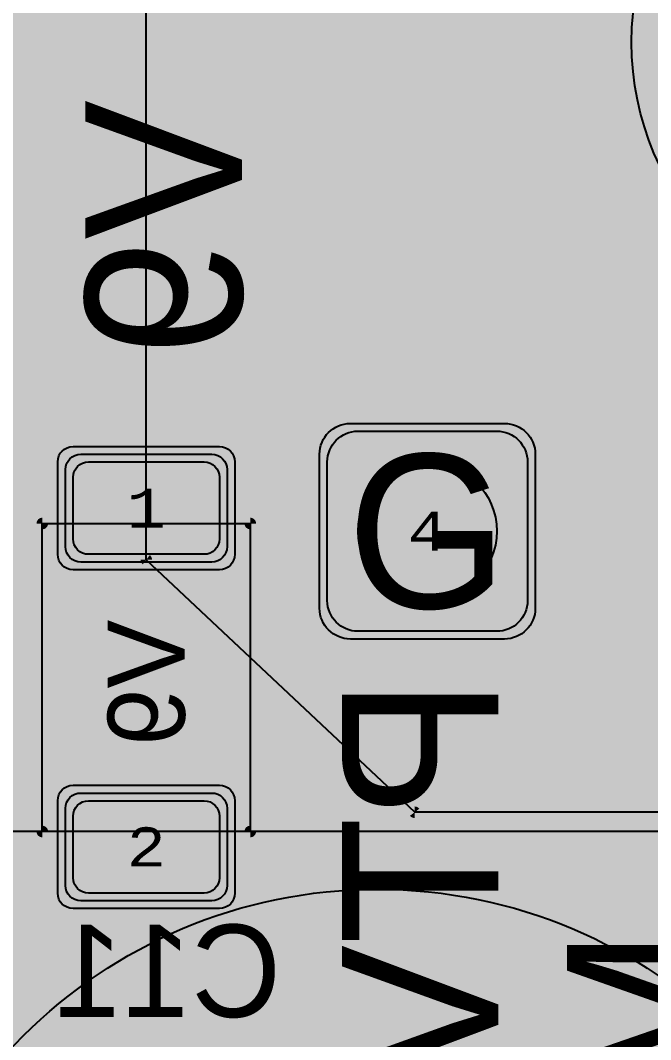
# Model space of a CAD drawing. Extents: x -19 to 284, y -54 to 100.
# Drawn here: x 96.87 to 105.05, y 65.3 to 78.53 of the extents above; entities that cross this region are included whole.
import ezdxf
from ezdxf.enums import TextEntityAlignment as Align

# ---------------------------------------------------------------- set-up
doc = ezdxf.new("R2010")
doc.units = 0
doc.header["$MEASUREMENT"] = 0
for name, color, linetype in [('ASSEMBLY_OUTLINES_BTM', 191, 'CONTINUOUS'), ('ASSEMBLY_OUTLINES_TOP', 102, 'CONTINUOUS'), ('ASSEMBLY_PART_NUMBERS_BTM', 191, 'CONTINUOUS'), ('ASSEMBLY_REF_DES_BTM', 191, 'CONTINUOUS'), ('DRILL_DRAWING', 21, 'CONTINUOUS'), ('GENERATED_SILKSCREEN_BTM', 255, 'CONTINUOUS'), ('GENERATED_SILKSCREEN_TOP', 140, 'CONTINUOUS'), ('MOUNTING_HOLE_PADS_LAYER14', 150, 'CONTINUOUS'), ('MOUNTING_HOLE_PADS_LAYER15', 230, 'CONTINUOUS'), ('PART_HOLES_LAYER_BOTTOM', 30, 'CONTINUOUS'), ('PART_HOLES_LAYER_TOP', 30, 'CONTINUOUS'), ('PART_PADS_LAYER_BOTTOM', 230, 'CONTINUOUS'), ('PART_PADS_LAYER_TOP', 150, 'CONTINUOUS'), ('PART_PADS_SMD_BTM', 230, 'CONTINUOUS'), ('PIN_NUMBERS_BTM', 8, 'CONTINUOUS'), ('PIN_NUMBERS_TOP', 8, 'CONTINUOUS'), ('PLACEMENT_OUTLINES_BTM', 222, 'CONTINUOUS'), ('PLACEMENT_OUTLINES_TOP', 130, 'CONTINUOUS'), ('PLANE_DATA_LAYER_TOP', 150, 'CONTINUOUS'), ('PLANE_SHAPES_LAYER_TOP', 150, 'CONTINUOUS'), ('SILKSCREEN_OUTLINES_BTM', 211, 'CONTINUOUS'), ('SILKSCREEN_OUTLINES_TOP', 150, 'CONTINUOUS'), ('SILKSCREEN_REF_DES_BTM', 211, 'CONTINUOUS'), ('SOLDERMASK_PADS_BTM', 12, 'CONTINUOUS'), ('SOLDERMASK_PADS_TOP', 180, 'CONTINUOUS'), ('SOLDERPASTE_PADS_BTM', 12, 'CONTINUOUS'), ('TRACES_LAYER_BOTTOM', 230, 'CONTINUOUS'), ('TRACES_LAYER_TOP', 150, 'CONTINUOUS')]:
    doc.layers.add(name, color=color, linetype=linetype)
doc.styles.add('COURIER_NEW', font='COUR.TTF')
doc.styles.add('VERIBEST_GERBER_0', font='txt')

msp = doc.modelspace()

# ---------------------------------------------------------------- hatches: boundary and pattern name
at = {"layer": 'PART_HOLES_LAYER_BOTTOM'}
h = msp.add_hatch(color=256, dxfattribs=at)
edge = h.paths.add_edge_path()
edge.add_arc((102.15, 71.9), 0.9, 0, 360)
at = {"layer": 'PART_HOLES_LAYER_TOP'}
h = msp.add_hatch(color=256, dxfattribs=at)
edge = h.paths.add_edge_path()
edge.add_arc((102.15, 71.9), 0.9, 0, 360)
at = {"layer": 'PLANE_DATA_LAYER_TOP'}
h = msp.add_hatch(color=256, dxfattribs=at)
h.paths.add_polyline_path([(120.5, 85.467281), (120.499998, 59.53156), (120.499998, 59.531559, -0.198909956), (120.47768, 59.477678), (116.022322, 55.02232, -0.198913366), (115.96844, 55.000002), (114.531562, 55, -0.198913366), (114.47768, 55.022318), (110.500002, 58.999998, 0.207684346), (110.499996, 59), (94.031562, 59, -0.198913366), (93.97768, 59.022318), (85.000002, 67.999998, 0.207684346), (84.999996, 68), (70.500004, 68, 0.207684346), (70.499998, 67.999998), (66.000002, 63.500002), (66, 63.499996), (66, 59.5762, -0.414213562), (65.9238, 59.5), (44.5762, 59.5, -0.414213562), (44.5, 59.5762), (44.5, 81.806849, -0.668181994), (44.630082, 81.86073), (55.244365, 71.246447, 0.198912215), (55.597918, 71.1), (80.979923, 71.1, -0.185651134), (81.030979, 71.080366, 0.384558767), (81.969021, 71.080366, -0.185651134), (82.020077, 71.1), (91.057121, 71.1, 0.198912215), (91.410674, 71.246447), (98.353553, 78.189326, 0.198912215), (98.5, 78.542879), (98.5, 86.379923, -0.185651134), (98.519634, 86.430979, 0.185651897), (98.7, 86.9, 1), (97.3, 86.9, 0.185651897), (97.480366, 86.430979, -0.185651134), (97.5, 86.379923), (97.5, 78.781548, -0.198909956), (97.477682, 78.727667), (90.872333, 72.122318, -0.198913366), (90.818451, 72.1), (82.020077, 72.1, -0.185651134), (81.969021, 72.119634, 0.384558767), (81.030979, 72.119634, -0.185651134), (80.979923, 72.1), (55.836588, 72.1, -0.198913366), (55.782706, 72.122318), (53.366088, 74.538936, -0.198909956), (53.34377, 74.592817), (53.34377, 74.592818, -0.294576153), (53.388558, 74.662242, 0.29457805), (53.8, 75.299999), (53.8, 75.3, 0.39930996), (53.135789, 75.999085, -0.185652617), (53.085803, 76.021303), (44.522318, 84.584788, -0.198909956), (44.5, 84.638669), (44.5, 87.151969, -0.414213562), (44.5762, 87.228169), (48.533161, 87.228169, -0.198913366), (48.587043, 87.205851), (49.478697, 86.314197, -0.185652617), (49.500915, 86.264211, 0.838851408), (50.869044, 86.094134, -0.565185223), (50.995756, 86.125606), (53.205453, 83.915909, 0.198912215), (53.559006, 83.769462), (58.945406, 83.769462, 0.198912215), (59.298959, 83.915909), (60.253553, 84.870503, 0.198912215), (60.4, 85.224056), (60.4, 85.879923, -0.185651134), (60.419634, 85.930979, 0.185651897), (60.6, 86.4, 1), (59.2, 86.4, 0.185651897), (59.380366, 85.930979, -0.185651134), (59.4, 85.879923), (59.4, 85.462725, -0.198909956), (59.377682, 85.408844), (58.760618, 84.79178, -0.198913366), (58.706736, 84.769462), (53.797676, 84.769462, -0.198913366), (53.743794, 84.79178), (49.582021, 88.953553, 0.198912215), (49.228468, 89.1), (43.120077, 89.1, -0.185651134), (43.069021, 89.119634, 0.384558767), (42.130979, 89.119634, -0.185651134), (42.079923, 89.1), (30.09107, 89.1, -0.414213562), (30.01487, 89.1762), (30.01487, 89.176201, -0.198909956), (30.037188, 89.230082), (30.585803, 89.778697, -0.185652617), (30.635789, 89.800915, 0.645030482), (31.101635, 90.988224, -0.195395946), (31.080041, 91.041371), (31.080041, 91.041372, -0.198909956), (31.102359, 91.095253), (31.185803, 91.178697, -0.185652617), (31.235789, 91.200915, 0.39930996), (31.9, 91.9), (31.9, 91.900005, 0.962125116), (30.502085, 91.953993, -0.391777998), (30.426112, 91.88367), (30.269784, 91.88367, 0.198912215), (29.916231, 91.737223), (28.612244, 90.433236, -0.198913366), (28.558362, 90.410918), (27.098355, 90.410918, 0.198912215), (26.744802, 90.264471), (24.647145, 88.166814, -0.198913366), (24.593263, 88.144496), (17.003174, 88.144496, -0.198913366), (16.949292, 88.166814), (15.248039, 89.868067, 0.198912215), (14.894486, 90.014514), (13.48401, 90.014514, 0.198912215), (13.130457, 89.868067), (10.440027, 87.177637, -0.198913366), (10.386145, 87.155319), (7.3302, 87.155319, 0.180173911), (7.00313, 87.033505, -0.305390868), (6.918602, 87.023291, 1.907914475), (7.070961, 85.882124, -0.165414822), (7.115967, 85.901691, 0.177616931), (7.428435, 86.046447), (7.514988, 86.133001, -0.198913366), (7.56887, 86.155319), (10.624815, 86.155319, 0.198912215), (10.978368, 86.301766), (13.03031, 88.353708, -0.533104529), (13.154463, 88.329294, 0.084493581), (13.280366, 88.130979, -0.185651134), (13.3, 88.079923), (13.3, 79.938669, -0.198909956), (13.277682, 79.884788), (11.814197, 78.421303, -0.185652617), (11.764211, 78.399085, 0.39930996), (11.1, 77.7), (11.1, 77.69999, 0.974753797), (12.499085, 77.664211, -0.185652617), (12.521303, 77.714197), (14.153553, 79.346447, 0.198912215), (14.3, 79.7), (14.3, 88.0238, -0.414213562), (14.3762, 88.1), (14.537431, 88.1, -0.198913366), (14.591313, 88.077682), (17.174693, 85.494302, 0.198912215), (17.528246, 85.347855), (24.808806, 85.347855, -0.414213562), (24.885006, 85.271655), (24.885006, 85.271654, -0.119209751), (24.876584, 85.236832, 0.119212236), (24.65, 84.300001), (24.65, 84.3, 0.240856487), (25.499923, 82.637979, -0.240854665), (25.531515, 82.576201), (25.531515, 82.5762, -0.414213562), (25.455315, 82.5), (22.120077, 82.5, -0.185651134), (22.069021, 82.519634, 2.249701015), (22.069021, 81.480366, -0.185651134), (22.120077, 81.5), (28.019196, 81.5, 0.198912215), (28.372749, 81.646447), (29.335965, 82.609663, -0.668181994), (29.466047, 82.555782), (29.466047, 70.851038, -0.198909956), (29.443729, 70.797157), (26.66889, 68.022318, -0.198913366), (26.615008, 68), (23.000004, 68, 0.207684346), (22.999998, 67.999998), (19.000002, 64.000002), (19, 63.999996), (19, 62.738492, -0.668181994), (18.869918, 62.684611), (15.000976, 66.553553, 0.198912215), (14.647423, 66.7), (14.120077, 66.7, -0.185651134), (14.069021, 66.719634, 2.249701015), (14.069021, 65.680366, -0.185651134), (14.120077, 65.7), (14.408753, 65.7, -0.198913366), (14.462635, 65.677682), (18.977682, 61.162635, -0.198909956), (19, 61.108754), (19, 50.0762, -0.414213562), (18.9238, 50), (12.374978, 50, -0.404852593), (12.298817, 50.073757, 0.968428978), (7.701183, 50.073757, -0.404852593), (7.625022, 50), (3.0762, 50, -0.414213562), (3, 50.0762), (3, 64.349709, -0.595487004), (3.117805, 64.413548, 0.595483788), (4.2, 65, 0.39930996), (3.535789, 65.699085, -0.185652617), (3.485803, 65.721303), (3.022318, 66.184788, -0.198909956), (3, 66.238669), (3, 90.6738, -0.414213562), (3.0762, 90.75), (6.4238, 90.75, -0.414213562), (6.5, 90.6738), (6.5, 90.500004), (6.500003, 90.499999), (8.499998, 88.500002, 0.207684346), (8.500004, 88.5), (10.999996, 88.5, 0.207684346), (11.000002, 88.500002), (13.499998, 90.999998), (13.5, 91.000004), (13.5, 95.9238, -0.414213562), (13.5762, 96), (18.30893, 96, -0.414213562), (18.38513, 95.9238), (18.38513, 95.923799, -0.198909956), (18.362812, 95.869918), (17.814197, 95.321303, -0.185652617), (17.764211, 95.299085, 0.39930996), (17.1, 94.6), (17.1, 94.59999, 0.974753797), (18.499085, 94.564211, -0.185652617), (18.521303, 94.614197), (18.937376, 95.03027, -0.198913366), (18.991258, 95.052588), (21.922414, 95.052588, 0.198912215), (22.275967, 95.199035), (22.869252, 95.79232, -0.198913366), (22.923134, 95.814638), (51.4238, 95.814638, -0.414213562), (51.5, 95.738438), (51.5, 91.000004), (51.500003, 90.999999), (53.999998, 88.500002, 0.207684346), (54.000004, 88.5), (55.999996, 88.5, 0.207684346), (56.000002, 88.500002), (58.499998, 90.999998), (58.5, 91.000004), (58.5, 94.574998, -0.668181994), (58.630082, 94.628879), (61.077682, 92.181279, -0.198909956), (61.1, 92.127398), (61.1, 82.320077, -0.185651134), (61.080366, 82.269021, 0.185651897), (60.9, 81.8, 0.536231839), (61.871334, 81.154727, -0.536234167), (61.977071, 81.084485), (61.977071, 80.722929, 0.198912215), (62.123518, 80.369376), (63.778697, 78.714197, -0.185652617), (63.800915, 78.664211, 0.974753797), (65.2, 78.69999), (65.2, 78.7, 0.39930996), (64.535789, 79.399085, -0.185652617), (64.485803, 79.421303), (62.999389, 80.907717, -0.198909956), (62.977071, 80.961598), (62.977071, 87.738402, -0.198909956), (62.999389, 87.792283), (63.185803, 87.978697, -0.185652617), (63.235789, 88.000915, 0.39930996), (63.9, 88.7), (63.9, 88.70001, 0.974753797), (62.500915, 88.735789, -0.185652617), (62.478697, 88.685803), (62.230082, 88.437188, -0.668181994), (62.1, 88.491069), (62.1, 92.366067, 0.198912215), (61.953553, 92.71962), (58.803255, 95.869918, -0.198909956), (58.780937, 95.923799), (58.780937, 95.9238, -0.414213562), (58.857137, 96), (95.9238, 96, -0.414213562), (96, 95.9238), (96, 90.500004), (96.000003, 90.499999), (98.499998, 88.000002, 0.207684346), (98.500004, 88), (101.499996, 88, 0.207684346), (101.500002, 88.000002), (103.999998, 90.499998), (104, 90.500004), (104, 95.9238, -0.414213562), (104.0762, 96), (118.9238, 96, -0.414213562), (119, 95.9238), (119, 91.500004), (119.000003, 91.499999), (119.977682, 90.52232, -0.198909956), (120, 90.468439), (120, 86.205951, 0.198912215), (120.146447, 85.852398), (120.477682, 85.521163, -0.198909956), (120.5, 85.467282)], flags=0)
h.paths.add_polyline_path([(25.71, 92.75, 0.414213562), (25.96, 93), (25.96, 94.5, 0.414213562), (25.71, 94.75), (24.21, 94.75, 0.414213562), (23.96, 94.5), (23.96, 93, 0.414213562), (24.21, 92.75)], flags=0)
h.paths.add_polyline_path([(24.65, 71.7, -1), (28.75, 71.7, -1)], flags=0)
h.paths.add_polyline_path([(28.842971, 93.38997, 6.796736414), (28.842971, 94.11003, -0.743486927), (28.697029, 94.11003, 6.796736414), (28.697029, 93.38997, -0.743486927)], flags=0)
h.paths.add_polyline_path([(70.7, 83.1, 0.414213562), (71.15, 83.55), (71.15, 84.95, 0.414213562), (70.7, 85.4), (69.3, 85.4, 0.414213562), (68.85, 84.95), (68.85, 83.55, 0.414213562), (69.3, 83.1)], flags=0)
h.paths.add_polyline_path([(68.85, 91.75, -1), (71.15, 91.75, -1)], flags=0)
h.paths.add_polyline_path([(73, 81.9, 1), (74.4, 81.9, 0.185651897), (74.219634, 82.369021, -0.185651134), (74.2, 82.420077), (74.2, 84.864447, 0.198912215), (74.053553, 85.218), (68.730653, 90.5409, 0.198912215), (68.3771, 90.687347), (68.073594, 90.687347, -0.390404288), (67.99765, 90.757308, 0.959834417), (66.6, 90.7, 0.39930996), (67.264211, 90.000915, -0.185652617), (67.314197, 89.978697), (67.4591, 89.833794, 0.198912215), (67.812653, 89.687347), (68.13843, 89.687347, -0.198913366), (68.192312, 89.665029), (73.177682, 84.679659, -0.198909956), (73.2, 84.625778), (73.2, 82.420077, -0.185651134), (73.180366, 82.369021, 0.185651897)], flags=0)
h.paths.add_polyline_path([(76.135789, 80.600915, 0.39930996), (76.8, 81.3), (76.8, 81.30001, 0.974753797), (75.400915, 81.335789, -0.185652617), (75.378697, 81.285803), (74.786551, 80.693657, -0.198913366), (74.732669, 80.671339), (69.617331, 80.671339, -0.198913366), (69.563449, 80.693657), (68.603553, 81.653553, 0.198912215), (68.25, 81.8), (67.920077, 81.8, -0.185651134), (67.869021, 81.819634, 2.249701015), (67.869021, 80.780366, -0.185651134), (67.920077, 80.8), (68.01133, 80.8, -0.198913366), (68.065212, 80.777682), (69.025108, 79.817786, 0.198912215), (69.378661, 79.671339), (74.971339, 79.671339, 0.198912215), (75.324892, 79.817786), (76.085803, 80.578697, -0.185652617)], flags=0)
h.paths.add_polyline_path([(79.25, 81.25, -1), (81.75, 81.25, -1)], flags=0)
h.paths.add_polyline_path([(82.935789, 79.200915, 0.39930996), (83.6, 79.9), (83.6, 79.90001, 0.974753797), (82.200915, 79.935789, -0.185652617), (82.178697, 79.885803), (81.71287, 79.419976, -0.198913366), (81.658988, 79.397658), (68.441012, 79.397658, -0.198913366), (68.38713, 79.419976), (68.221303, 79.585803, -0.185652617), (68.199085, 79.635789, 0.974753797), (66.8, 79.60001), (66.8, 79.6, 0.39930996), (67.464211, 78.900915, -0.185652617), (67.514197, 78.878697), (67.848789, 78.544105, 0.198912215), (68.202342, 78.397658), (81.897658, 78.397658, 0.198912215), (82.251211, 78.544105), (82.885803, 79.178697, -0.185652617)], flags=0)
h.paths.add_polyline_path([(88.7, 83.1, 0.414213562), (89.15, 83.55), (89.15, 84.95, 0.414213562), (88.7, 85.4), (87.3, 85.4, 0.414213562), (86.85, 84.95), (86.85, 83.55, 0.414213562), (87.3, 83.1)], flags=0)
h.paths.add_polyline_path([(86.85, 91.75, -1), (89.15, 91.75, -1)], flags=0)
h.paths.add_polyline_path([(103.05, 70.35, 0.414213562), (103.7, 71), (103.7, 72.8, 0.414213562), (103.05, 73.45), (101.25, 73.45, 0.414213562), (100.6, 72.8), (100.6, 71, 0.414213562), (101.25, 70.35)], flags=0)
h.paths.add_polyline_path([(100.6, 84.6, -1), (103.7, 84.6, -1)], flags=0)
h.paths.add_polyline_path([(102.6, 60.75, -1), (105.4, 60.75, -1)], flags=0)
h.paths.add_polyline_path([(110.207897, 60.75, -1), (112.607897, 60.75, -1)], flags=0)
h.paths.add_polyline_path([(104.3, 78.25, -1), (112.7, 78.25, -1)], flags=0)
h.paths.add_polyline_path([(113.3, 71.9, -1), (116.4, 71.9, -1)], flags=0)
h.paths.add_polyline_path([(113.3, 84.6, -1), (116.4, 84.6, -1)], flags=0)
h.paths.add_polyline_path([(113.55, 57.157897, -1), (116.45, 57.157897, -1)], flags=0)
h.paths.add_polyline_path([(116.378857, 64.023904, 0.414213102), (116.378859, 64.660299), (115.318196, 65.720961, 0.372259539), (114.731236, 65.763685, -0.372263605), (114.631843, 65.770919), (113.529927, 66.872836, 0.198912714), (112.999596, 67.092506), (104.592506, 67.092506, 0.198912714), (104.062175, 66.872836), (99.111658, 61.922318, -0.198913366), (99.057776, 61.9), (98.3, 61.9, 0.414213562), (97.85, 61.45), (97.85, 60.05, 0.414213562), (98.3, 59.6), (99.7, 59.6, 0.414213562), (100.15, 60.05), (100.15, 60.807777, -0.198909956), (100.172318, 60.861658), (104.880848, 65.570188, -0.198913366), (104.93473, 65.592506), (112.657372, 65.592506, -0.198913366), (112.711254, 65.570188), (113.571183, 64.710259, -0.198909956), (113.593501, 64.656378), (113.593501, 64.656377, -0.161399603), (113.578417, 64.610866, 0.372260871), (113.621141, 64.023905), (114.681804, 62.963244, 0.414210801), (115.318197, 62.963243)], flags=0)
h.paths.add_polyline_path([(117.392102, 60.75, -1), (119.792102, 60.75, -1)], flags=0)
at = {"layer": 'PLANE_SHAPES_LAYER_TOP'}
msp.add_hatch(color=256, dxfattribs=at).paths.add_polyline_path([(120.5, 68), (44.5, 68), (44.5, 87.5), (30.5, 87.5), (30.5, 68), (3, 68), (3, 90.75), (6.5, 90.75), (6.5, 88.5), (13.5, 88.5), (13.5, 96), (51.5, 96), (51.5, 88.5), (58.5, 88.5), (58.5, 96), (96, 96), (96, 88), (104, 88), (104, 96), (119, 96), (119, 90.5), (120.5, 90.5)], flags=0)

# ---------------------------------------------------------------- linework, layer by layer
at = {"layer": 'ASSEMBLY_OUTLINES_BTM'}
msp.add_lwpolyline([(97.15, 68), (97.15, 72), (99.85, 72), (99.85, 68)], close=True, dxfattribs=at)
at = {"layer": 'ASSEMBLY_OUTLINES_BTM', "const_width": 0.25}
msp.add_lwpolyline([(97.35, 71.5), (99.6, 71.5)], dxfattribs=at)
at = {"layer": 'ASSEMBLY_OUTLINES_TOP'}
msp.add_lwpolyline([(118.5, 68.25), (101.984375, 68.25), (98.5, 71.529412), (98.5, 88.25), (118.5, 88.25)], close=True, dxfattribs=at)
at = {"layer": 'ASSEMBLY_OUTLINES_TOP', "const_width": 0.1}
for points in [[(102.55, 73.5), (102.55, 71)], [(103.8, 72.25), (101.3, 72.25)]]:
    msp.add_lwpolyline(points, dxfattribs=at)
at = {"layer": 'ASSEMBLY_OUTLINES_TOP'}
msp.add_circle((101.5, 60.75), 6.5, dxfattribs=at)
at = {"layer": 'GENERATED_SILKSCREEN_BTM'}
for points, const_width in [([(99.733872, 76.41288), (99.733872, 76.469776), (99.73184, 76.481968), (99.725744, 76.492128), (99.717616, 76.502288), (99.705424, 76.506352), (97.756736, 77.166752), (97.74048, 77.166752), (97.728288, 77.160656), (97.718128, 77.150496), (97.71, 77.136272), (97.707968, 77.122048), (97.71, 77.107824), (97.716096, 77.095632), (97.73032, 77.087504), (99.646496, 76.44336), (97.73032, 75.795152), (97.716096, 75.787024), (97.71, 75.774832), (97.707968, 75.760608), (97.71, 75.746384), (97.718128, 75.73216), (97.728288, 75.722), (97.74048, 75.717936), (97.756736, 75.719968), (99.705424, 76.376304), (99.717616, 76.3824), (99.725744, 76.39256), (99.73184, 76.40272), (99.733872, 76.41288)], 0.254), ([(99.725744, 74.945776), (99.44736, 75.287152), (99.4372, 75.297312), (99.425008, 75.299344), (99.410784, 75.297312), (99.39656, 75.289184), (99.3864, 75.281056), (99.378272, 75.266832), (99.37624, 75.25464), (99.380304, 75.240416), (99.65056, 74.9092), (99.65056, 74.252864), (99.394528, 73.935872), (98.66504, 73.935872), (98.88856, 74.212224), (98.892624, 74.220352), (98.894656, 74.222384), (98.896688, 74.22848), (98.896688, 74.236608), (98.896688, 74.921392), (98.896688, 74.92952), (98.892624, 74.941712), (98.88856, 74.945776), (98.612208, 75.287152), (98.610176, 75.291216), (98.606112, 75.29528), (98.600016, 75.299344), (98.585792, 75.303408), (98.577664, 75.30544), (98.020896, 75.30544), (98.010736, 75.303408), (98.002608, 75.299344), (97.996512, 75.29528), (97.99448, 75.291216), (97.988384, 75.287152), (97.71, 74.945776), (97.707968, 74.937648), (97.705936, 74.931552), (97.703904, 74.92952), (97.701872, 74.921392), (97.701872, 74.236608), (97.703904, 74.22848), (97.703904, 74.226448), (97.705936, 74.224416), (97.707968, 74.21832), (97.71, 74.210192), (97.988384, 73.868816), (97.998544, 73.86272), (98.006672, 73.860688), (98.012768, 73.856624), (98.020896, 73.854592), (99.414848, 73.854592), (99.420944, 73.856624), (99.435168, 73.860688), (99.439232, 73.86272), (99.44736, 73.868816), (99.725744, 74.210192), (99.729808, 74.220352), (99.73184, 74.222384), (99.73184, 74.226448), (99.733872, 74.230512), (99.733872, 74.232544), (99.733872, 74.236608), (99.733872, 74.921392), (99.73184, 74.92952), (99.729808, 74.937648), (99.725744, 74.945776)], 0.254), ([(98.041216, 75.222128), (98.557344, 75.222128), (98.815408, 74.9092), (98.815408, 74.252864), (98.557344, 73.935872), (98.041216, 73.935872), (97.785184, 74.252864), (97.785184, 74.9092), (98.041216, 75.222128)], 0.254), ([(97.6922, 65.6188), (97.7018, 65.6164), (97.7078, 65.6116), (97.7102, 65.6032), (97.7114, 65.5936), (97.7102, 65.5852), (97.7078, 65.5768), (97.7018, 65.5708), (97.6922, 65.5696), (97.2242, 65.5696), (97.2158, 65.5708), (97.2086, 65.5768), (97.205, 65.5852), (97.2038, 65.5936), (97.205, 65.6032), (97.2086, 65.6116), (97.2158, 65.6164), (97.2242, 65.6188), (97.4354, 65.6188), (97.4354, 66.7456), (97.4366, 66.754), (97.4402, 66.76), (97.4462, 66.7636), (97.4546, 66.7648), (97.4606, 66.766), (97.4666, 66.766), (97.4714, 66.7636), (97.4762, 66.7588), (97.7102, 66.43), (97.7126, 66.4252), (97.7138, 66.4216), (97.7138, 66.4132), (97.7102, 66.406), (97.7042, 66.4), (97.697, 66.3952), (97.6886, 66.3928), (97.6838, 66.3928), (97.6802, 66.394), (97.6742, 66.4012), (97.4822, 66.67), (97.4822, 65.6188), (97.6922, 65.6188)], 0.15), ([(98.7842, 65.6188), (98.7938, 65.6164), (98.7998, 65.6116), (98.8022, 65.6032), (98.8034, 65.5936), (98.8022, 65.5852), (98.7998, 65.5768), (98.7938, 65.5708), (98.7842, 65.5696), (98.3162, 65.5696), (98.3078, 65.5708), (98.3006, 65.5768), (98.297, 65.5852), (98.2958, 65.5936), (98.297, 65.6032), (98.3006, 65.6116), (98.3078, 65.6164), (98.3162, 65.6188), (98.5274, 65.6188), (98.5274, 66.7456), (98.5286, 66.754), (98.5322, 66.76), (98.5382, 66.7636), (98.5466, 66.7648), (98.5526, 66.766), (98.5586, 66.766), (98.5634, 66.7636), (98.5682, 66.7588), (98.8022, 66.43), (98.8046, 66.4252), (98.8058, 66.4216), (98.8058, 66.4132), (98.8022, 66.406), (98.7962, 66.4), (98.789, 66.3952), (98.7806, 66.3928), (98.7758, 66.3928), (98.7722, 66.394), (98.7662, 66.4012), (98.5742, 66.67), (98.5742, 65.6188), (98.7842, 65.6188)], 0.15), ([(99.8762, 65.5744), (100.0778, 65.7388), (100.0838, 65.7424), (100.085, 65.7472), (100.0874, 65.752), (100.0886, 65.758), (100.0886, 66.5812), (100.0874, 66.5872), (100.085, 66.592), (100.0826, 66.5944), (100.0814, 66.5968), (100.079, 66.6004), (99.8762, 66.7648), (99.8726, 66.766), (99.869, 66.7672), (99.8678, 66.7684), (99.863, 66.7696), (99.4586, 66.7696), (99.4526, 66.7684), (99.4502, 66.7672), (99.4466, 66.766), (99.443, 66.7648), (99.2402, 66.6004), (99.2354, 66.5944), (99.233, 66.5848), (99.2342, 66.5776), (99.2366, 66.5716), (99.2402, 66.5668), (99.2462, 66.562), (99.2522, 66.5584), (99.2582, 66.5572), (99.2642, 66.5572), (99.269, 66.5608), (99.467, 66.7204), (99.8546, 66.7204), (100.0394, 66.5692), (100.0394, 65.77), (99.8546, 65.6188), (99.467, 65.6188), (99.269, 65.7784), (99.2642, 65.7808), (99.2582, 65.782), (99.2522, 65.7808), (99.2462, 65.7772), (99.2402, 65.7724), (99.2366, 65.7664), (99.2342, 65.7592), (99.233, 65.752), (99.2354, 65.7448), (99.2402, 65.7388), (99.443, 65.5744), (99.4478, 65.572), (99.449, 65.5708), (99.4526, 65.5708), (99.4538, 65.5696), (99.455, 65.5696), (99.4586, 65.5696), (99.863, 65.5696), (99.8678, 65.5708), (99.8726, 65.572), (99.8762, 65.5744)], 0.15)]:
    msp.add_lwpolyline(points, dxfattribs=dict(at, const_width=const_width))
at = {"layer": 'GENERATED_SILKSCREEN_BTM', "const_width": 0.15}
for points in [[(97.375, 71.999995), (97.150005, 71.999995), (97.150005, 68.000005), (97.375, 68.000005), (97.375, 67.999995), (97.15, 67.999995, -0.414213562), (97.149995, 68), (97.149995, 72, -0.414213562), (97.15, 72.000005), (97.375, 72.000005), (97.375, 71.999995)], [(99.850005, 68, -0.414213562), (99.85, 67.999995), (99.625, 67.999995), (99.625, 68.000005), (99.849995, 68.000005), (99.849995, 71.999995), (99.625, 71.999995), (99.625, 72.000005), (99.85, 72.000005, -0.414213562), (99.850005, 72), (99.850005, 68)]]:
    msp.add_lwpolyline(points, format="xyb", dxfattribs=at)
at = {"layer": 'GENERATED_SILKSCREEN_TOP', "const_width": 0.15}
for points in [[(118.500005, 68.25, -0.414213562), (118.5, 68.249995), (101.984375, 68.249995, -0.236067977), (101.984371, 68.249997), (98.499997, 71.529408, -0.236067977), (98.499995, 71.529412), (98.499995, 86.739906, 0.000015965), (98.500005, 86.739938), (98.500005, 71.529414), (101.984377, 68.250005), (118.499995, 68.250005), (118.499995, 88.249995), (98.500005, 88.249995), (98.500005, 87.060062, 0.000015965), (98.499995, 87.060094), (98.499995, 88.25, -0.414213562), (98.5, 88.250005), (118.5, 88.250005, -0.414213562), (118.500005, 88.25), (118.500005, 68.25)], [(108.000005, 60.75, -1.254714402), (95.647007, 63.577109, 0.000005734), (95.647019, 63.57711, 30.094945427), (96.07312, 64.327557, 0.000005324), (96.073115, 64.327567, -0.74406053), (108.000005, 60.75)]]:
    msp.add_lwpolyline(points, format="xyb", dxfattribs=at)
at = {"layer": 'GENERATED_SILKSCREEN_TOP', "const_width": 0.254}
for points in [[(96.712639, 78.397161), (97.025567, 78.655225), (97.025567, 79.033177)], [(97.106847, 79.053497), (97.106847, 78.634905), (97.104815, 78.628809), (97.100751, 78.614585), (97.098719, 78.604425), (97.092623, 78.600361), (96.793919, 78.356521), (97.092623, 78.112681), (97.094655, 78.108617), (97.098719, 78.104553), (97.100751, 78.102521), (97.100751, 78.098457), (97.104815, 78.084233), (97.106847, 78.078137), (97.106847, 77.659545), (97.104815, 77.649385), (97.100751, 77.641257), (97.098719, 77.633129), (97.092623, 77.627033), (96.749215, 77.348649), (96.741087, 77.344585), (96.739055, 77.342553), (96.732959, 77.342553)], [(96.708575, 77.423833), (97.025567, 77.679865), (97.025567, 78.057817), (96.712639, 78.315881)]]:
    msp.add_lwpolyline(points, dxfattribs=at)
at = {"layer": 'MOUNTING_HOLE_PADS_LAYER14'}
msp.add_circle((108.5, 78.25), 3.7, dxfattribs=at)
at = {"layer": 'MOUNTING_HOLE_PADS_LAYER15'}
msp.add_circle((108.5, 78.25), 3.7, dxfattribs=at)
at = {"layer": 'PART_HOLES_LAYER_BOTTOM'}
msp.add_circle((102.15, 71.9), 0.9, dxfattribs=at)
at = {"layer": 'PART_HOLES_LAYER_TOP'}
msp.add_circle((102.15, 71.9), 0.9, dxfattribs=at)
at = {"layer": 'PART_PADS_LAYER_BOTTOM'}
msp.add_lwpolyline([(100.85, 72.8, -0.414213562), (101.25, 73.2), (103.05, 73.2, -0.414213562), (103.45, 72.8), (103.45, 71, -0.414213562), (103.05, 70.6), (101.25, 70.6, -0.414213562), (100.85, 71)], format="xyb", close=True, dxfattribs=at)
at = {"layer": 'PART_PADS_LAYER_TOP'}
msp.add_lwpolyline([(100.85, 72.8, -0.414213562), (101.25, 73.2), (103.05, 73.2, -0.414213562), (103.45, 72.8), (103.45, 71, -0.414213562), (103.05, 70.6), (101.25, 70.6, -0.414213562), (100.85, 71)], format="xyb", close=True, dxfattribs=at)
at = {"layer": 'PART_PADS_SMD_BTM'}
for points in [[(99.55, 71.7, -0.414213562), (99.35, 71.5), (97.65, 71.5, -0.414213562), (97.45, 71.7), (97.45, 72.7, -0.414213562), (97.65, 72.9), (99.35, 72.9, -0.414213562), (99.55, 72.7)], [(99.55, 67.3, -0.414213562), (99.35, 67.1), (97.65, 67.1, -0.414213562), (97.45, 67.3), (97.45, 68.3, -0.414213562), (97.65, 68.5), (99.35, 68.5, -0.414213562), (99.55, 68.3)]]:
    msp.add_lwpolyline(points, format="xyb", close=True, dxfattribs=at)
at = {"layer": 'PLACEMENT_OUTLINES_BTM'}
msp.add_lwpolyline([(97.15, 68), (97.15, 72), (99.85, 72), (99.85, 68)], close=True, dxfattribs=at)
at = {"layer": 'PLACEMENT_OUTLINES_TOP'}
msp.add_lwpolyline([(118.5, 68.25), (101.984375, 68.25), (98.5, 71.529412), (98.5, 88.25), (118.5, 88.25)], close=True, dxfattribs=at)
msp.add_circle((101.5, 60.75), 6.5, dxfattribs=at)
at = {"layer": 'PLANE_SHAPES_LAYER_TOP'}
msp.add_lwpolyline([(120.5, 68), (44.5, 68), (44.5, 87.5), (30.5, 87.5), (30.5, 68), (3, 68), (3, 90.75), (6.5, 90.75), (6.5, 88.5), (13.5, 88.5), (13.5, 96), (51.5, 96), (51.5, 88.5), (58.5, 88.5), (58.5, 96), (96, 96), (96, 88), (104, 88), (104, 96), (119, 96), (119, 90.5), (120.5, 90.5)], close=True, dxfattribs=at)
msp.add_solid([(94, 59), (114.5, 59), (94, 68), (114.5, 68)], dxfattribs=at)
at = {"layer": 'SILKSCREEN_OUTLINES_BTM'}
msp.add_lwpolyline([(97.15, 68), (97.15, 72), (99.85, 72), (99.85, 68)], close=True, dxfattribs=at)
at = {"layer": 'SILKSCREEN_OUTLINES_TOP'}
msp.add_lwpolyline([(118.5, 68.25), (101.984375, 68.25), (98.5, 71.529412), (98.5, 88.25), (118.5, 88.25)], close=True, dxfattribs=at)
msp.add_circle((101.5, 60.75), 6.5, dxfattribs=at)
msp.add_circle((101.5, 60.75), 6.5, dxfattribs=at)
at = {"layer": 'SOLDERMASK_PADS_BTM'}
for points in [[(100.75, 72.9, -0.414213562), (101.15, 73.3), (103.15, 73.3, -0.414213562), (103.55, 72.9), (103.55, 70.9, -0.414213562), (103.15, 70.5), (101.15, 70.5, -0.414213562), (100.75, 70.9)], [(99.65, 71.6, -0.414213562), (99.45, 71.4), (97.55, 71.4, -0.414213562), (97.35, 71.6), (97.35, 72.8, -0.414213562), (97.55, 73), (99.45, 73, -0.414213562), (99.65, 72.8)], [(99.65, 67.2, -0.414213562), (99.45, 67), (97.55, 67, -0.414213562), (97.35, 67.2), (97.35, 68.4, -0.414213562), (97.55, 68.6), (99.45, 68.6, -0.414213562), (99.65, 68.4)]]:
    msp.add_lwpolyline(points, format="xyb", close=True, dxfattribs=at)
at = {"layer": 'SOLDERMASK_PADS_TOP'}
msp.add_lwpolyline([(100.75, 72.9, -0.414213562), (101.15, 73.3), (103.15, 73.3, -0.414213562), (103.55, 72.9), (103.55, 70.9, -0.414213562), (103.15, 70.5), (101.15, 70.5, -0.414213562), (100.75, 70.9)], format="xyb", close=True, dxfattribs=at)
at = {"layer": 'SOLDERPASTE_PADS_BTM'}
for points in [[(99.45, 71.8, -0.414213562), (99.25, 71.6), (97.75, 71.6, -0.414213562), (97.55, 71.8), (97.55, 72.6, -0.414213562), (97.75, 72.8), (99.25, 72.8, -0.414213562), (99.45, 72.6)], [(99.45, 67.4, -0.414213562), (99.25, 67.2), (97.75, 67.2, -0.414213562), (97.55, 67.4), (97.55, 68.2, -0.414213562), (97.75, 68.4), (99.25, 68.4, -0.414213562), (99.45, 68.2)]]:
    msp.add_lwpolyline(points, format="xyb", close=True, dxfattribs=at)
at = {"layer": 'TRACES_LAYER_BOTTOM'}
for points, const_width in [([(102.15, 71.9), (102.15, 74.849573), (92.749573, 84.25), (88, 84.25)], 3), ([(93.25, 75.9), (96.498748, 75.9), (98.5, 73.898748), (98.5, 72.2)], 1), ([(95.55, 69.6), (97.585934, 69.6), (98.5, 68.685934), (98.5, 67.8)], 1)]:
    msp.add_lwpolyline(points, dxfattribs=dict(at, const_width=const_width))
at = {"layer": 'TRACES_LAYER_TOP'}
for points, const_width in [([(98, 86.9), (98, 78.542879), (91.057121, 71.6), (81.5, 71.6)], 0.5), ([(115, 64.342102), (112.999596, 66.342506), (104.592506, 66.342506), (99, 60.75)], 1)]:
    msp.add_lwpolyline(points, dxfattribs=dict(at, const_width=const_width))

# ---------------------------------------------------------------- texts
at = {"layer": 'ASSEMBLY_PART_NUMBERS_BTM', "style": 'VERIBEST_GERBER_0', "text_generation_flag": 2}
for s, p in [('PTVS5V0P1UP,115', (101.04, 70)), ('MCR25JZHJ000', (103.96, 66.75))]:
    msp.add_text(s, height=2.032, rotation=90, dxfattribs=at).set_placement(p, align=Align.TOP_LEFT)
at = {"layer": 'ASSEMBLY_REF_DES_BTM', "style": 'VERIBEST_GERBER_0', "text_generation_flag": 2}
msp.add_text('V9', height=1, rotation=90, dxfattribs=at).set_placement((98, 70.75), align=Align.TOP_LEFT)
at = {"layer": 'DRILL_DRAWING', "style": 'VERIBEST_GERBER_0'}
msp.add_text('G', height=2, dxfattribs=at).set_placement((102.15, 71.9), align=Align.MIDDLE_CENTER)
at = {"layer": 'PIN_NUMBERS_BTM', "style": 'COURIER_NEW'}
for s, p in [('1', (98.5, 72.2)), ('4', (102.15, 71.9)), ('2', (98.5, 67.8))]:
    msp.add_text(s, height=0.508, dxfattribs=at).set_placement(p, align=Align.MIDDLE_CENTER)
at = {"layer": 'PIN_NUMBERS_TOP', "style": 'COURIER_NEW'}
for s, p in [('1', (98.5, 72.2)), ('4', (102.15, 71.9)), ('2', (98.5, 67.8))]:
    msp.add_text(s, height=0.508, dxfattribs=at).set_placement(p, align=Align.MIDDLE_CENTER)
at = {"layer": 'SILKSCREEN_REF_DES_BTM', "style": 'VERIBEST_GERBER_0', "text_generation_flag": 2}
msp.add_text('V9', height=2.032, rotation=90, dxfattribs=at).set_placement((97.71, 77.5), align=Align.TOP_LEFT)
msp.add_text('C11', height=1.2, dxfattribs=at).set_placement((100.25, 66.79), align=Align.TOP_LEFT)

doc.saveas('drawing.dxf')
